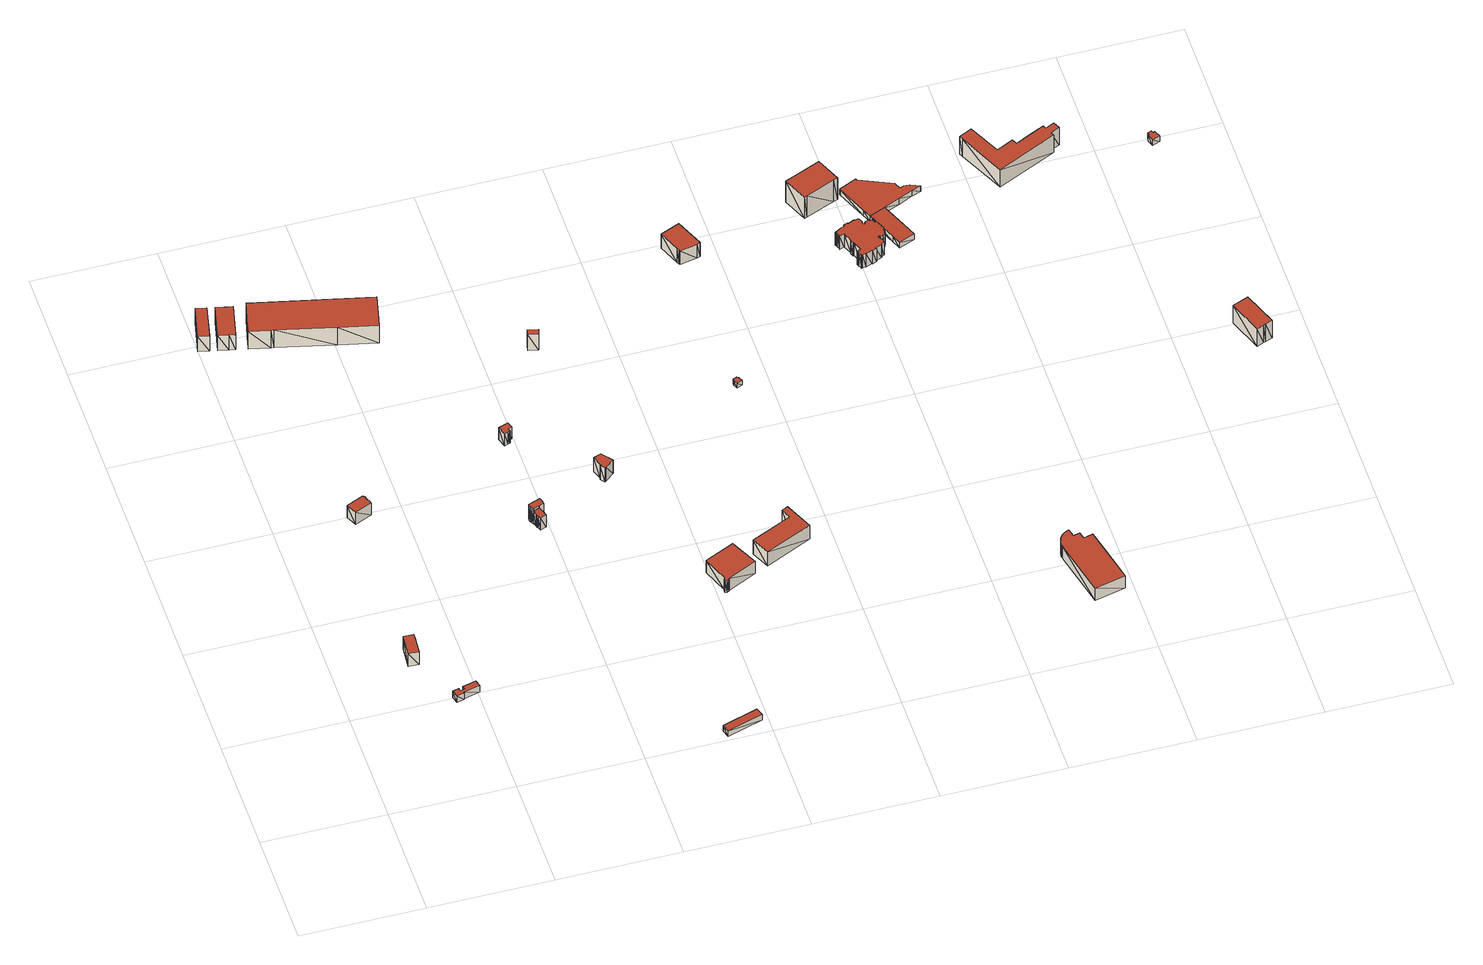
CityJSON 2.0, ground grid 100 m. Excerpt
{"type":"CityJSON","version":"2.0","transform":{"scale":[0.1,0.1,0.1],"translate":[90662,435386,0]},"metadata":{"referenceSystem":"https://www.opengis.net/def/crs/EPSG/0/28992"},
"CityObjects":{
"building1":{"type":"Building","attributes":{"+height_valid":1,"+groundHeight":3,"measuredHeight":17,"+function":"Industry","+org_car_parking_spaces":0,"+total_area":352,"+min_car_parking_spaces":0},"geometry":[{"type":"MultiSurface","lod":"1.2","boundaries":[[[0,1,2,3,4,5]],[[6,7,8,9,10,11]],[[0,7,6]],[[0,1,7]],[[1,8,7]],[[1,2,8]],[[2,9,8]],[[2,3,9]],[[3,10,9]],[[3,4,10]],[[4,11,10]],[[4,5,11]],[[5,6,11]],[[5,0,6]]],"semantics":{"surfaces":[{"type":"GroundSurface"},{"type":"RoofSurface"},{"type":"WallSurface"}],"values":[0,1,2,2,2,2,2,2,2,2,2,2,2,2]}}]},
"building2":{"type":"Building","attributes":{"+height_valid":1,"+groundHeight":2,"measuredHeight":9,"+function":"Industry","+org_car_parking_spaces":47,"+total_area":102,"+min_car_parking_spaces":0},"geometry":[{"type":"MultiSurface","lod":"1.2","boundaries":[[[12,13,14,15,16,17,18,19,20,21]],[[22,23,24,25,26,27,28,29,30,31]],[[12,23,22]],[[12,13,23]],[[13,24,23]],[[13,14,24]],[[14,25,24]],[[14,15,25]],[[15,26,25]],[[15,16,26]],[[16,27,26]],[[16,17,27]],[[17,28,27]],[[17,18,28]],[[18,29,28]],[[18,19,29]],[[19,30,29]],[[19,20,30]],[[20,31,30]],[[20,21,31]],[[21,22,31]],[[21,12,22]]],"semantics":{"surfaces":[{"type":"GroundSurface"},{"type":"RoofSurface"},{"type":"WallSurface"}],"values":[0,1,2,2,2,2,2,2,2,2,2,2,2,2,2,2,2,2,2,2,2,2]}}]},
"building3":{"type":"Building","attributes":{"+height_valid":1,"+groundHeight":0,"measuredHeight":13,"+function":"Office","+org_car_parking_spaces":20,"+total_area":2107,"+min_car_parking_spaces":21},"geometry":[{"type":"MultiSurface","lod":"1.2","boundaries":[[[32,33,34,35,36,37,38,39,40,41,42,43]],[[44,45,46,47,48,49,50,51,52,53,54,55]],[[32,45,44]],[[32,33,45]],[[33,46,45]],[[33,34,46]],[[34,47,46]],[[34,35,47]],[[35,48,47]],[[35,36,48]],[[36,49,48]],[[36,37,49]],[[37,50,49]],[[37,38,50]],[[38,51,50]],[[38,39,51]],[[39,52,51]],[[39,40,52]],[[40,53,52]],[[40,41,53]],[[41,54,53]],[[41,42,54]],[[42,55,54]],[[42,43,55]],[[43,44,55]],[[43,32,44]]],"semantics":{"surfaces":[{"type":"GroundSurface"},{"type":"RoofSurface"},{"type":"WallSurface"}],"values":[0,1,2,2,2,2,2,2,2,2,2,2,2,2,2,2,2,2,2,2,2,2,2,2,2,2]}}]},
"building4":{"type":"Building","attributes":{"+height_valid":1,"+groundHeight":0,"measuredHeight":16,"+function":"Industry","+org_car_parking_spaces":8,"+total_area":631,"+min_car_parking_spaces":8},"geometry":[{"type":"MultiSurface","lod":"1.2","boundaries":[[[56,57,58,59]],[[60,61,62,63]],[[56,61,60]],[[56,57,61]],[[57,62,61]],[[57,58,62]],[[58,63,62]],[[58,59,63]],[[59,60,63]],[[59,56,60]]],"semantics":{"surfaces":[{"type":"GroundSurface"},{"type":"RoofSurface"},{"type":"WallSurface"}],"values":[0,1,2,2,2,2,2,2,2,2]}}]},
"building5":{"type":"Building","attributes":{"+height_valid":1,"+groundHeight":0,"measuredHeight":16,"+function":"Industry","+org_car_parking_spaces":23,"+total_area":413,"+min_car_parking_spaces":0},"geometry":[{"type":"MultiSurface","lod":"1.2","boundaries":[[[64,65,66,67,68,69,70]],[[71,72,73,74,75,76,77]],[[64,72,71]],[[64,65,72]],[[65,73,72]],[[65,66,73]],[[66,74,73]],[[66,67,74]],[[67,75,74]],[[67,68,75]],[[68,76,75]],[[68,69,76]],[[69,77,76]],[[69,70,77]],[[70,71,77]],[[70,64,71]]],"semantics":{"surfaces":[{"type":"GroundSurface"},{"type":"RoofSurface"},{"type":"WallSurface"}],"values":[0,1,2,2,2,2,2,2,2,2,2,2,2,2,2,2]}}]},
"building6":{"type":"Building","attributes":{"+height_valid":1,"+groundHeight":0,"measuredHeight":19,"+function":"Office","+org_car_parking_spaces":21,"+total_area":1291,"+min_car_parking_spaces":13},"geometry":[{"type":"MultiSurface","lod":"1.2","boundaries":[[[78,79,80,81,82,83,84,85,86,87]],[[88,89,90,91,92,93,94,95,96,97]],[[78,89,88]],[[78,79,89]],[[79,90,89]],[[79,80,90]],[[80,91,90]],[[80,81,91]],[[81,92,91]],[[81,82,92]],[[82,93,92]],[[82,83,93]],[[83,94,93]],[[83,84,94]],[[84,95,94]],[[84,85,95]],[[85,96,95]],[[85,86,96]],[[86,97,96]],[[86,87,97]],[[87,88,97]],[[87,78,88]]],"semantics":{"surfaces":[{"type":"GroundSurface"},{"type":"RoofSurface"},{"type":"WallSurface"}],"values":[0,1,2,2,2,2,2,2,2,2,2,2,2,2,2,2,2,2,2,2,2,2]}}]},
"building7":{"type":"Building","attributes":{"+height_valid":1,"+groundHeight":2,"measuredHeight":15,"+function":"Industry","+org_car_parking_spaces":27,"+total_area":13,"+min_car_parking_spaces":0},"geometry":[{"type":"MultiSurface","lod":"1.2","boundaries":[[[98,99,100,101,102,103,104,105,106,107]],[[108,109,110,111,112,113,114,115,116,117]],[[98,109,108]],[[98,99,109]],[[99,110,109]],[[99,100,110]],[[100,111,110]],[[100,101,111]],[[101,112,111]],[[101,102,112]],[[102,113,112]],[[102,103,113]],[[103,114,113]],[[103,104,114]],[[104,115,114]],[[104,105,115]],[[105,116,115]],[[105,106,116]],[[106,117,116]],[[106,107,117]],[[107,108,117]],[[107,98,108]]],"semantics":{"surfaces":[{"type":"GroundSurface"},{"type":"RoofSurface"},{"type":"WallSurface"}],"values":[0,1,2,2,2,2,2,2,2,2,2,2,2,2,2,2,2,2,2,2,2,2]}}]},
"building8":{"type":"Building","attributes":{"+height_valid":1,"+groundHeight":1,"measuredHeight":17,"+function":"Industry","+org_car_parking_spaces":17,"+total_area":45,"+min_car_parking_spaces":0},"geometry":[{"type":"MultiSurface","lod":"1.2","boundaries":[[[118,119,120,121,122,123,124,125,126,127,128]],[[129,130,131,132,133,134,135,136,137,138,139]],[[118,130,129]],[[118,119,130]],[[119,131,130]],[[119,120,131]],[[120,132,131]],[[120,121,132]],[[121,133,132]],[[121,122,133]],[[122,134,133]],[[122,123,134]],[[123,135,134]],[[123,124,135]],[[124,136,135]],[[124,125,136]],[[125,137,136]],[[125,126,137]],[[126,138,137]],[[126,127,138]],[[127,139,138]],[[127,128,139]],[[128,129,139]],[[128,118,129]]],"semantics":{"surfaces":[{"type":"GroundSurface"},{"type":"RoofSurface"},{"type":"WallSurface"}],"values":[0,1,2,2,2,2,2,2,2,2,2,2,2,2,2,2,2,2,2,2,2,2,2,2]}}]},
"building9":{"type":"Building","attributes":{"+height_valid":1,"+groundHeight":3,"measuredHeight":9,"+function":"Office","+org_car_parking_spaces":37,"+total_area":365,"+min_car_parking_spaces":0},"geometry":[{"type":"MultiSurface","lod":"1.2","boundaries":[[[140,141,142,143]],[[144,145,146,147]],[[140,145,144]],[[140,141,145]],[[141,146,145]],[[141,142,146]],[[142,147,146]],[[142,143,147]],[[143,144,147]],[[143,140,144]]],"semantics":{"surfaces":[{"type":"GroundSurface"},{"type":"RoofSurface"},{"type":"WallSurface"}],"values":[0,1,2,2,2,2,2,2,2,2]}}]},
"building10":{"type":"Building","attributes":{"+height_valid":1,"+groundHeight":0,"measuredHeight":13,"+function":"Industry","+org_car_parking_spaces":10,"+total_area":237,"+min_car_parking_spaces":0},"geometry":[{"type":"MultiSurface","lod":"1.2","boundaries":[[[148,149,150,151,152,153,154,155]],[[156,157,158,159,160,161,162,163]],[[148,157,156]],[[148,149,157]],[[149,158,157]],[[149,150,158]],[[150,159,158]],[[150,151,159]],[[151,160,159]],[[151,152,160]],[[152,161,160]],[[152,153,161]],[[153,162,161]],[[153,154,162]],[[154,163,162]],[[154,155,163]],[[155,156,163]],[[155,148,156]]],"semantics":{"surfaces":[{"type":"GroundSurface"},{"type":"RoofSurface"},{"type":"WallSurface"}],"values":[0,1,2,2,2,2,2,2,2,2,2,2,2,2,2,2,2,2]}}]},
"building11":{"type":"Building","attributes":{"+height_valid":1,"+groundHeight":1,"measuredHeight":16,"+function":"Industry","+org_car_parking_spaces":13,"+total_area":71,"+min_car_parking_spaces":0},"geometry":[{"type":"MultiSurface","lod":"1.2","boundaries":[[[164,165,166,167,168,169,170,171]],[[172,173,174,175,176,177,178,179]],[[164,173,172]],[[164,165,173]],[[165,174,173]],[[165,166,174]],[[166,175,174]],[[166,167,175]],[[167,176,175]],[[167,168,176]],[[168,177,176]],[[168,169,177]],[[169,178,177]],[[169,170,178]],[[170,179,178]],[[170,171,179]],[[171,172,179]],[[171,164,172]]],"semantics":{"surfaces":[{"type":"GroundSurface"},{"type":"RoofSurface"},{"type":"WallSurface"}],"values":[0,1,2,2,2,2,2,2,2,2,2,2,2,2,2,2,2,2]}}]},
"building12":{"type":"Building","attributes":{"+height_valid":1,"+groundHeight":3,"measuredHeight":16,"+function":"Industry","+org_car_parking_spaces":13,"+total_area":2374,"+min_car_parking_spaces":28},"geometry":[{"type":"MultiSurface","lod":"1.2","boundaries":[[[180,181,182,183,184,185,186,187,188]],[[189,190,191,192,193,194,195,196,197]],[[180,190,189]],[[180,181,190]],[[181,191,190]],[[181,182,191]],[[182,192,191]],[[182,183,192]],[[183,193,192]],[[183,184,193]],[[184,194,193]],[[184,185,194]],[[185,195,194]],[[185,186,195]],[[186,196,195]],[[186,187,196]],[[187,197,196]],[[187,188,197]],[[188,189,197]],[[188,180,189]]],"semantics":{"surfaces":[{"type":"GroundSurface"},{"type":"RoofSurface"},{"type":"WallSurface"}],"values":[0,1,2,2,2,2,2,2,2,2,2,2,2,2,2,2,2,2,2,2]}}]},
"building13":{"type":"Building","attributes":{"+height_valid":1,"+groundHeight":0,"measuredHeight":17,"+function":"Industry","+org_car_parking_spaces":22,"+total_area":30,"+min_car_parking_spaces":0},"geometry":[{"type":"MultiSurface","lod":"1.2","boundaries":[[[198,199,200,201,202]],[[203,204,205,206,207]],[[198,204,203]],[[198,199,204]],[[199,205,204]],[[199,200,205]],[[200,206,205]],[[200,201,206]],[[201,207,206]],[[201,202,207]],[[202,203,207]],[[202,198,203]]],"semantics":{"surfaces":[{"type":"GroundSurface"},{"type":"RoofSurface"},{"type":"WallSurface"}],"values":[0,1,2,2,2,2,2,2,2,2,2,2]}}]},
"building14":{"type":"Building","attributes":{"+height_valid":1,"+groundHeight":3,"measuredHeight":18,"+function":"Office","+org_car_parking_spaces":49,"+total_area":2838,"+min_car_parking_spaces":28},"geometry":[{"type":"MultiSurface","lod":"1.2","boundaries":[[[208,209,210,211,212,213,214]],[[215,216,217,218,219,220,221]],[[208,216,215]],[[208,209,216]],[[209,217,216]],[[209,210,217]],[[210,218,217]],[[210,211,218]],[[211,219,218]],[[211,212,219]],[[212,220,219]],[[212,213,220]],[[213,221,220]],[[213,214,221]],[[214,215,221]],[[214,208,215]]],"semantics":{"surfaces":[{"type":"GroundSurface"},{"type":"RoofSurface"},{"type":"WallSurface"}],"values":[0,1,2,2,2,2,2,2,2,2,2,2,2,2,2,2]}}]},
"building15":{"type":"Building","attributes":{"+height_valid":1,"+groundHeight":3,"measuredHeight":8,"+function":"Industry","+org_car_parking_spaces":25,"+total_area":20,"+min_car_parking_spaces":0},"geometry":[{"type":"MultiSurface","lod":"1.2","boundaries":[[[222,223,224,225,226,227,228,229]],[[230,231,232,233,234,235,236,237]],[[222,231,230]],[[222,223,231]],[[223,232,231]],[[223,224,232]],[[224,233,232]],[[224,225,233]],[[225,234,233]],[[225,226,234]],[[226,235,234]],[[226,227,235]],[[227,236,235]],[[227,228,236]],[[228,237,236]],[[228,229,237]],[[229,230,237]],[[229,222,230]]],"semantics":{"surfaces":[{"type":"GroundSurface"},{"type":"RoofSurface"},{"type":"WallSurface"}],"values":[0,1,2,2,2,2,2,2,2,2,2,2,2,2,2,2,2,2]}}]},
"building16":{"type":"Building","attributes":{"+height_valid":1,"+groundHeight":0,"measuredHeight":15,"+function":"Industry","+org_car_parking_spaces":6,"+total_area":1383,"+min_car_parking_spaces":17},"geometry":[{"type":"MultiSurface","lod":"1.2","boundaries":[[[238,239,240,241,242,243,244]],[[245,246,247,248,249,250,251]],[[238,246,245]],[[238,239,246]],[[239,247,246]],[[239,240,247]],[[240,248,247]],[[240,241,248]],[[241,249,248]],[[241,242,249]],[[242,250,249]],[[242,243,250]],[[243,251,250]],[[243,244,251]],[[244,245,251]],[[244,238,245]]],"semantics":{"surfaces":[{"type":"GroundSurface"},{"type":"RoofSurface"},{"type":"WallSurface"}],"values":[0,1,2,2,2,2,2,2,2,2,2,2,2,2,2,2]}}]},
"building17":{"type":"Building","attributes":{"+height_valid":1,"+groundHeight":3,"measuredHeight":16,"+function":"Industry","+org_car_parking_spaces":5,"+total_area":3461,"+min_car_parking_spaces":42},"geometry":[{"type":"MultiSurface","lod":"1.2","boundaries":[[[252,253,254,255,256,257,258,259,260,261,262,263,264,265,266,267,268,269,270,271,272,273,274,275,276,277]],[[278,279,280,281,282,283,284,285,286,287,288,289,290,291,292,293,294,295,296,297,298,299,300,301,302,303]],[[252,279,278]],[[252,253,279]],[[253,280,279]],[[253,254,280]],[[254,281,280]],[[254,255,281]],[[255,282,281]],[[255,256,282]],[[256,283,282]],[[256,257,283]],[[257,284,283]],[[257,258,284]],[[258,285,284]],[[258,259,285]],[[259,286,285]],[[259,260,286]],[[260,287,286]],[[260,261,287]],[[261,288,287]],[[261,262,288]],[[262,289,288]],[[262,263,289]],[[263,290,289]],[[263,264,290]],[[264,291,290]],[[264,265,291]],[[265,292,291]],[[265,266,292]],[[266,293,292]],[[266,267,293]],[[267,294,293]],[[267,268,294]],[[268,295,294]],[[268,269,295]],[[269,296,295]],[[269,270,296]],[[270,297,296]],[[270,271,297]],[[271,298,297]],[[271,272,298]],[[272,299,298]],[[272,273,299]],[[273,300,299]],[[273,274,300]],[[274,301,300]],[[274,275,301]],[[275,302,301]],[[275,276,302]],[[276,303,302]],[[276,277,303]],[[277,278,303]],[[277,252,278]]],"semantics":{"surfaces":[{"type":"GroundSurface"},{"type":"RoofSurface"},{"type":"WallSurface"}],"values":[0,1,2,2,2,2,2,2,2,2,2,2,2,2,2,2,2,2,2,2,2,2,2,2,2,2,2,2,2,2,2,2,2,2,2,2,2,2,2,2,2,2,2,2,2,2,2,2,2,2,2,2,2,2]}}]},
"building18":{"type":"Building","attributes":{"+height_valid":1,"+groundHeight":0,"measuredHeight":23,"+function":"Industry","+org_car_parking_spaces":17,"+total_area":2915,"+min_car_parking_spaces":35},"geometry":[{"type":"MultiSurface","lod":"1.2","boundaries":[[[304,305,306,307,308,309,310,311]],[[312,313,314,315,316,317,318,319]],[[304,313,312]],[[304,305,313]],[[305,314,313]],[[305,306,314]],[[306,315,314]],[[306,307,315]],[[307,316,315]],[[307,308,316]],[[308,317,316]],[[308,309,317]],[[309,318,317]],[[309,310,318]],[[310,319,318]],[[310,311,319]],[[311,312,319]],[[311,304,312]]],"semantics":{"surfaces":[{"type":"GroundSurface"},{"type":"RoofSurface"},{"type":"WallSurface"}],"values":[0,1,2,2,2,2,2,2,2,2,2,2,2,2,2,2,2,2]}}]},
"building19":{"type":"Building","attributes":{"+height_valid":1,"+groundHeight":1,"measuredHeight":15,"+function":"Office","+org_car_parking_spaces":19,"+total_area":2212,"+min_car_parking_spaces":22},"geometry":[{"type":"MultiSurface","lod":"1.2","boundaries":[[[320,321,322,323,324,325,326,327,328,329,330,331,332,333,334,335,336,337,338,339,340,341,342,343,344,345,346,347,348,349,350,351,352,353,354,355,356,357,358,359,360,361,362,363,364,365,366,367,368,369,370,371,372,373,374,375,376,377,378,379,380,381,382,383,384,385,386,387,388,389,390,391,392,393,394,395,396,397,398,399,400,401,402,403,404,405,406]],[[407,408,409,410,411,412,413,414,415,416,417,418,419,420,421,422,423,424,425,426,427,428,429,430,431,432,433,434,435,436,437,438,439,440,441,442,443,444,445,446,447,448,449,450,451,452,453,454,455,456,457,458,459,460,461,462,463,464,465,466,467,468,469,470,471,472,473,474,475,476,477,478,479,480,481,482,483,484,485,486,487,488,489,490,491,492,493]],[[320,408,407]],[[320,321,408]],[[321,409,408]],[[321,322,409]],[[322,410,409]],[[322,323,410]],[[323,411,410]],[[323,324,411]],[[324,412,411]],[[324,325,412]],[[325,413,412]],[[325,326,413]],[[326,414,413]],[[326,327,414]],[[327,415,414]],[[327,328,415]],[[328,416,415]],[[328,329,416]],[[329,417,416]],[[329,330,417]],[[330,418,417]],[[330,331,418]],[[331,419,418]],[[331,332,419]],[[332,420,419]],[[332,333,420]],[[333,421,420]],[[333,334,421]],[[334,422,421]],[[334,335,422]],[[335,423,422]],[[335,336,423]],[[336,424,423]],[[336,337,424]],[[337,425,424]],[[337,338,425]],[[338,426,425]],[[338,339,426]],[[339,427,426]],[[339,340,427]],[[340,428,427]],[[340,341,428]],[[341,429,428]],[[341,342,429]],[[342,430,429]],[[342,343,430]],[[343,431,430]],[[343,344,431]],[[344,432,431]],[[344,345,432]],[[345,433,432]],[[345,346,433]],[[346,434,433]],[[346,347,434]],[[347,435,434]],[[347,348,435]],[[348,436,435]],[[348,349,436]],[[349,437,436]],[[349,350,437]],[[350,438,437]],[[350,351,438]],[[351,439,438]],[[351,352,439]],[[352,440,439]],[[352,353,440]],[[353,441,440]],[[353,354,441]],[[354,442,441]],[[354,355,442]],[[355,443,442]],[[355,356,443]],[[356,444,443]],[[356,357,444]],[[357,445,444]],[[357,358,445]],[[358,446,445]],[[358,359,446]],[[359,447,446]],[[359,360,447]],[[360,448,447]],[[360,361,448]],[[361,449,448]],[[361,362,449]],[[362,450,449]],[[362,363,450]],[[363,451,450]],[[363,364,451]],[[364,452,451]],[[364,365,452]],[[365,453,452]],[[365,366,453]],[[366,454,453]],[[366,367,454]],[[367,455,454]],[[367,368,455]],[[368,456,455]],[[368,369,456]],[[369,457,456]],[[369,370,457]],[[370,458,457]],[[370,371,458]],[[371,459,458]],[[371,372,459]],[[372,460,459]],[[372,373,460]],[[373,461,460]],[[373,374,461]],[[374,462,461]],[[374,375,462]],[[375,463,462]],[[375,376,463]],[[376,464,463]],[[376,377,464]],[[377,465,464]],[[377,378,465]],[[378,466,465]],[[378,379,466]],[[379,467,466]],[[379,380,467]],[[380,468,467]],[[380,381,468]],[[381,469,468]],[[381,382,469]],[[382,470,469]],[[382,383,470]],[[383,471,470]],[[383,384,471]],[[384,472,471]],[[384,385,472]],[[385,473,472]],[[385,386,473]],[[386,474,473]],[[386,387,474]],[[387,475,474]],[[387,388,475]],[[388,476,475]],[[388,389,476]],[[389,477,476]],[[389,390,477]],[[390,478,477]],[[390,391,478]],[[391,479,478]],[[391,392,479]],[[392,480,479]],[[392,393,480]],[[393,481,480]],[[393,394,481]],[[394,482,481]],[[394,395,482]],[[395,483,482]],[[395,396,483]],[[396,484,483]],[[396,397,484]],[[397,485,484]],[[397,398,485]],[[398,486,485]],[[398,399,486]],[[399,487,486]],[[399,400,487]],[[400,488,487]],[[400,401,488]],[[401,489,488]],[[401,402,489]],[[402,490,489]],[[402,403,490]],[[403,491,490]],[[403,404,491]],[[404,492,491]],[[404,405,492]],[[405,493,492]],[[405,406,493]],[[406,407,493]],[[406,320,407]]],"semantics":{"surfaces":[{"type":"GroundSurface"},{"type":"RoofSurface"},{"type":"WallSurface"}],"values":[0,1,2,2,2,2,2,2,2,2,2,2,2,2,2,2,2,2,2,2,2,2,2,2,2,2,2,2,2,2,2,2,2,2,2,2,2,2,2,2,2,2,2,2,2,2,2,2,2,2,2,2,2,2,2,2,2,2,2,2,2,2,2,2,2,2,2,2,2,2,2,2,2,2,2,2,2,2,2,2,2,2,2,2,2,2,2,2,2,2,2,2,2,2,2,2,2,2,2,2,2,2,2,2,2,2,2,2,2,2,2,2,2,2,2,2,2,2,2,2,2,2,2,2,2,2,2,2,2,2,2,2,2,2,2,2,2,2,2,2,2,2,2,2,2,2,2,2,2,2,2,2,2,2,2,2,2,2,2,2,2,2,2,2,2,2,2,2,2,2,2,2,2,2,2,2]}}]},
"building20":{"type":"Building","attributes":{"+height_valid":1,"+groundHeight":2,"measuredHeight":8,"+function":"Industry","+org_car_parking_spaces":16,"+total_area":716,"+min_car_parking_spaces":9},"geometry":[{"type":"MultiSurface","lod":"1.2","boundaries":[[[494,495,496,497,498,499,500]],[[501,502,503,504,505,506,507]],[[494,502,501]],[[494,495,502]],[[495,503,502]],[[495,496,503]],[[496,504,503]],[[496,497,504]],[[497,505,504]],[[497,498,505]],[[498,506,505]],[[498,499,506]],[[499,507,506]],[[499,500,507]],[[500,501,507]],[[500,494,501]]],"semantics":{"surfaces":[{"type":"GroundSurface"},{"type":"RoofSurface"},{"type":"WallSurface"}],"values":[0,1,2,2,2,2,2,2,2,2,2,2,2,2,2,2]}}]},
"building21":{"type":"Building","attributes":{"+height_valid":1,"+groundHeight":2,"measuredHeight":8,"+function":"Industry","+org_car_parking_spaces":29,"+total_area":1180,"+min_car_parking_spaces":14},"geometry":[{"type":"MultiSurface","lod":"1.2","boundaries":[[[508,509,510,511,512,513,514,515,516,517,518,519,500,499]],[[520,521,522,523,524,525,526,527,528,529,530,531,507,506]],[[508,521,520]],[[508,509,521]],[[509,522,521]],[[509,510,522]],[[510,523,522]],[[510,511,523]],[[511,524,523]],[[511,512,524]],[[512,525,524]],[[512,513,525]],[[513,526,525]],[[513,514,526]],[[514,527,526]],[[514,515,527]],[[515,528,527]],[[515,516,528]],[[516,529,528]],[[516,517,529]],[[517,530,529]],[[517,518,530]],[[518,531,530]],[[518,519,531]],[[519,507,531]],[[519,500,507]],[[500,506,507]],[[500,499,506]],[[499,520,506]],[[499,508,520]]],"semantics":{"surfaces":[{"type":"GroundSurface"},{"type":"RoofSurface"},{"type":"WallSurface"}],"values":[0,1,2,2,2,2,2,2,2,2,2,2,2,2,2,2,2,2,2,2,2,2,2,2,2,2,2,2,2,2]}}]},
"building22":{"type":"Building","attributes":{"+height_valid":1,"+groundHeight":1,"measuredHeight":20,"+function":"Industry","+org_car_parking_spaces":22,"+total_area":3276,"+min_car_parking_spaces":39},"geometry":[{"type":"MultiSurface","lod":"1.2","boundaries":[[[532,533,534,535,536,537,538,539,540,541,542,543,544,545]],[[546,547,548,549,550,551,552,553,554,555,556,557,558,559]],[[532,547,546]],[[532,533,547]],[[533,548,547]],[[533,534,548]],[[534,549,548]],[[534,535,549]],[[535,550,549]],[[535,536,550]],[[536,551,550]],[[536,537,551]],[[537,552,551]],[[537,538,552]],[[538,553,552]],[[538,539,553]],[[539,554,553]],[[539,540,554]],[[540,555,554]],[[540,541,555]],[[541,556,555]],[[541,542,556]],[[542,557,556]],[[542,543,557]],[[543,558,557]],[[543,544,558]],[[544,559,558]],[[544,545,559]],[[545,546,559]],[[545,532,546]]],"semantics":{"surfaces":[{"type":"GroundSurface"},{"type":"RoofSurface"},{"type":"WallSurface"}],"values":[0,1,2,2,2,2,2,2,2,2,2,2,2,2,2,2,2,2,2,2,2,2,2,2,2,2,2,2,2,2]}}]},
"building23":{"type":"Building","attributes":{"+height_valid":1,"+groundHeight":0,"measuredHeight":19,"+function":"Office","+org_car_parking_spaces":20,"+total_area":2029,"+min_car_parking_spaces":20},"geometry":[{"type":"MultiSurface","lod":"1.2","boundaries":[[[560,561,562,563,564,565]],[[566,567,568,569,570,571]],[[560,567,566]],[[560,561,567]],[[561,568,567]],[[561,562,568]],[[562,569,568]],[[562,563,569]],[[563,570,569]],[[563,564,570]],[[564,571,570]],[[564,565,571]],[[565,566,571]],[[565,560,566]]],"semantics":{"surfaces":[{"type":"GroundSurface"},{"type":"RoofSurface"},{"type":"WallSurface"}],"values":[0,1,2,2,2,2,2,2,2,2,2,2,2,2]}}]},
"building24":{"type":"Building","attributes":{"+height_valid":1,"+groundHeight":3,"measuredHeight":9,"+function":"Industry","+org_car_parking_spaces":1,"+total_area":23,"+min_car_parking_spaces":0},"geometry":[{"type":"MultiSurface","lod":"1.2","boundaries":[[[572,573,574,575,576,577,578,579]],[[580,581,582,583,584,585,586,587]],[[572,581,580]],[[572,573,581]],[[573,582,581]],[[573,574,582]],[[574,583,582]],[[574,575,583]],[[575,584,583]],[[575,576,584]],[[576,585,584]],[[576,577,585]],[[577,586,585]],[[577,578,586]],[[578,587,586]],[[578,579,587]],[[579,580,587]],[[579,572,580]]],"semantics":{"surfaces":[{"type":"GroundSurface"},{"type":"RoofSurface"},{"type":"WallSurface"}],"values":[0,1,2,2,2,2,2,2,2,2,2,2,2,2,2,2,2,2]}}]}
},
"vertices":[
[585,1563,30],[666,1557,30],[662,1499,30],[659,1460,30],[653,1377,30],[570,1384,30],[585,1563,170],[666,1557,170],[662,1499,170],[659,1460,170],[653,1377,170],[570,1384,170],
[1007,990,20],[874,953,20],[875,950,20],[815,934,20],[799,990,20],[847,1003,20],[854,978,20],[893,988,20],[885,1014,20],[992,1042,20],[1007,990,90],[874,953,90],[875,950,90],[815,934,90],[799,990,90],[847,1003,90],[854,978,90],[893,988,90],[885,1014,90],[992,1042,90],
[755,2994,0],[754,2984,0],[758,2975,0],[620,2915,0],[581,3005,0],[720,3065,0],[722,3059,0],[730,3053,0],[736,3040,0],[735,3030,0],[742,3013,0],[750,3007,0],[755,2994,130],[754,2984,130],[758,2975,130],[620,2915,130],[581,3005,130],[720,3065,130],[722,3059,130],[730,3053,130],[736,3040,130],[735,3030,130],[742,3013,130],[750,3007,130],
[66,5237,0],[150,5218,0],[86,4935,0],[1,4955,0],[66,5237,160],[150,5218,160],[86,4935,160],[1,4955,160],
[212,5203,0],[343,5174,0],[343,5173,0],[316,5056,0],[277,4892,0],[229,4902,0],[146,4921,0],[212,5203,160],[343,5174,160],[343,5173,160],[316,5056,160],[277,4892,160],[229,4902,160],[146,4921,160],
[438,5152,0],[1388,4933,0],[1324,4650,0],[1019,4720,0],[558,4827,0],[535,4832,0],[369,4870,0],[380,4916,0],[379,4916,0],[382,4924,0],[438,5152,190],[1388,4933,190],[1324,4650,190],[1019,4720,190],[558,4827,190],[535,4832,190],[369,4870,190],[380,4916,190],[379,4916,190],[382,4924,190],
[1941,2550,20],[1964,2487,20],[1963,2486,20],[1970,2465,20],[1921,2446,20],[1911,2475,20],[1904,2481,20],[1898,2495,20],[1900,2505,20],[1890,2532,20],[1941,2550,150],[1964,2487,150],[1963,2486,150],[1970,2465,150],[1921,2446,150],[1911,2475,150],[1904,2481,150],[1898,2495,150],[1900,2505,150],[1890,2532,150],
[1869,2589,10],[1966,2624,10],[1979,2587,10],[1973,2584,10],[1980,2564,10],[1941,2550,10],[1890,2532,10],[1882,2552,10],[1875,2558,10],[1869,2573,10],[1871,2582,10],[1869,2589,170],[1966,2624,170],[1979,2587,170],[1973,2584,170],[1980,2564,170],[1941,2550,170],[1890,2532,170],[1882,2552,170],[1875,2558,170],[1869,2573,170],[1871,2582,170],
[2941,98,30],[2651,8,30],[2631,73,30],[2920,164,30],[2941,98,90],[2651,8,90],[2631,73,90],[2920,164,90],
[1971,3471,0],[1987,3421,0],[1956,3409,0],[1964,3386,0],[1960,3383,0],[1946,3379,0],[1917,3369,0],[1891,3443,0],[1971,3471,130],[1987,3421,130],[1956,3409,130],[1964,3386,130],[1960,3383,130],[1946,3379,130],[1917,3369,130],[1891,3443,130],
[2535,2941,10],[2606,2855,10],[2534,2796,10],[2526,2790,10],[2498,2825,10],[2505,2831,10],[2502,2838,10],[2473,2918,10],[2535,2941,160],[2606,2855,160],[2534,2796,160],[2526,2790,160],[2498,2825,160],[2505,2831,160],[2502,2838,160],[2473,2918,160],
[3215,1777,30],[3324,1550,30],[3087,1443,30],[3082,1432,30],[3069,1426,30],[3055,1432,30],[3050,1445,30],[3055,1457,30],[2977,1669,30],[3215,1777,160],[3324,1550,160],[3087,1443,160],[3082,1432,160],[3069,1426,160],[3055,1432,160],[3050,1445,160],[3055,1457,160],[2977,1669,160],
[2373,4307,0],[2455,4288,0],[2451,4269,0],[2443,4239,0],[2362,4258,0],[2373,4307,170],[2455,4288,170],[2451,4269,170],[2443,4239,170],[2362,4258,170],
[3366,1749,30],[3695,1900,30],[3660,1979,30],[3711,2003,30],[3718,1986,30],[3813,1773,30],[3435,1601,30],[3366,1749,180],[3695,1900,180],[3660,1979,180],[3711,2003,180],[3718,1986,180],[3813,1773,180],[3435,1601,180],
[3784,3429,30],[3740,3410,30],[3724,3447,30],[3729,3449,30],[3723,3463,30],[3756,3477,30],[3762,3464,30],[3767,3466,30],[3784,3429,80],[3740,3410,80],[3724,3447,80],[3729,3449,80],[3723,3463,80],[3756,3477,80],[3762,3464,80],[3767,3466,80],
[3773,5043,0],[3870,4812,0],[3845,4801,0],[3703,4773,0],[3700,4781,0],[3691,4802,0],[3618,4978,0],[3773,5043,150],[3870,4812,150],[3845,4801,150],[3703,4773,150],[3700,4781,150],[3691,4802,150],[3618,4978,150],
[5859,908,30],[5926,618,30],[5675,561,30],[5566,1040,30],[5563,1052,30],[5562,1063,30],[5562,1075,30],[5563,1086,30],[5565,1098,30],[5569,1109,30],[5573,1120,30],[5578,1130,30],[5584,1140,30],[5590,1148,30],[5597,1155,30],[5604,1162,30],[5612,1169,30],[5621,1174,30],[5629,1179,30],[5639,1184,30],[5648,1187,30],[5658,1190,30],[5673,1125,30],[5726,1137,30],[5739,1081,30],[5816,1098,30],[5859,908,160],[5926,618,160],[5675,561,160],[5566,1040,160],[5563,1052,160],[5562,1063,160],[5562,1075,160],[5563,1086,160],[5565,1098,160],[5569,1109,160],[5573,1120,160],[5578,1130,160],[5584,1140,160],[5590,1148,160],[5597,1155,160],[5604,1162,160],[5612,1169,160],[5621,1174,160],[5629,1179,160],[5639,1184,160],[5648,1187,160],[5658,1190,160],[5673,1125,160],[5726,1137,160],[5739,1081,160],[5816,1098,160],
[4937,5282,0],[5021,5078,0],[4989,5065,0],[4752,4967,0],[4730,4957,0],[4643,5160,0],[4712,5188,0],[4845,5244,0],[4937,5282,230],[5021,5078,230],[4989,5065,230],[4752,4967,230],[4730,4957,230],[4643,5160,230],[4712,5188,230],[4845,5244,230],
[5066,4706,10],[5069,4707,10],[5071,4700,10],[5074,4701,10],[5085,4685,10],[5089,4665,10],[5087,4664,10],[5097,4639,10],[5105,4643,10],[5104,4646,10],[5110,4648,10],[5106,4657,10],[5122,4668,10],[5143,4672,10],[5146,4663,10],[5151,4665,10],[5153,4663,10],[5163,4667,10],[5166,4660,10],[5169,4661,10],[5179,4639,10],[5189,4643,10],[5201,4629,10],[5203,4613,10],[5213,4600,10],[5215,4583,10],[5226,4570,10],[5227,4552,10],[5217,4548,10],[5227,4526,10],[5224,4524,10],[5226,4517,10],[5215,4513,10],[5217,4510,10],[5212,4508,10],[5215,4499,10],[5198,4487,10],[5178,4483,10],[5175,4492,10],[5170,4490,10],[5168,4493,10],[5160,4489,10],[5171,4464,10],[5172,4465,10],[5184,4449,10],[5188,4429,10],[5186,4428,10],[5189,4421,10],[5161,4406,10],[5162,4402,10],[5161,4401,10],[5111,4380,10],[5114,4373,10],[5081,4359,10],[5078,4366,10],[5026,4344,10],[5025,4348,10],[4997,4341,10],[4987,4337,10],[4984,4344,10],[4989,4346,10],[4977,4362,10],[4974,4381,10],[4969,4379,10],[4966,4387,10],[5001,4405,10],[4970,4479,10],[4963,4478,10],[4951,4506,10],[4957,4510,10],[4925,4585,10],[4888,4573,10],[4885,4580,10],[4890,4582,10],[4878,4598,10],[4874,4618,10],[4870,4616,10],[4867,4623,10],[4877,4627,10],[4902,4641,10],[4900,4645,10],[4952,4667,10],[4949,4674,10],[4982,4687,10],[4984,4680,10],[5036,4702,10],[5038,4698,10],[5066,4706,150],[5069,4707,150],[5071,4700,150],[5074,4701,150],[5085,4685,150],[5089,4665,150],[5087,4664,150],[5097,4639,150],[5105,4643,150],[5104,4646,150],[5110,4648,150],[5106,4657,150],[5122,4668,150],[5143,4672,150],[5146,4663,150],[5151,4665,150],[5153,4663,150],[5163,4667,150],[5166,4660,150],[5169,4661,150],[5179,4639,150],[5189,4643,150],[5201,4629,150],[5203,4613,150],[5213,4600,150],[5215,4583,150],[5226,4570,150],[5227,4552,150],[5217,4548,150],[5227,4526,150],[5224,4524,150],[5226,4517,150],[5215,4513,150],[5217,4510,150],[5212,4508,150],[5215,4499,150],[5198,4487,150],[5178,4483,150],[5175,4492,150],[5170,4490,150],[5168,4493,150],[5160,4489,150],[5171,4464,150],[5172,4465,150],[5184,4449,150],[5188,4429,150],[5186,4428,150],[5189,4421,150],[5161,4406,150],[5162,4402,150],[5161,4401,150],[5111,4380,150],[5114,4373,150],[5081,4359,150],[5078,4366,150],[5026,4344,150],[5025,4348,150],[4997,4341,150],[4987,4337,150],[4984,4344,150],[4989,4346,150],[4977,4362,150],[4974,4381,150],[4969,4379,150],[4966,4387,150],[5001,4405,150],[4970,4479,150],[4963,4478,150],[4951,4506,150],[4957,4510,150],[4925,4585,150],[4888,4573,150],[4885,4580,150],[4890,4582,150],[4878,4598,150],[4874,4618,150],[4870,4616,150],[4867,4623,150],[4877,4627,150],[4902,4641,150],[4900,4645,150],[4952,4667,150],[4949,4674,150],[4982,4687,150],[4984,4680,150],[5036,4702,150],[5038,4698,150],
[5399,4614,20],[5446,4502,20],[5318,4448,20],[5289,4519,20],[5182,4771,20],[5184,4772,20],[5311,4825,20],[5399,4614,80],[5446,4502,80],[5318,4448,80],[5289,4519,80],[5182,4771,80],[5184,4772,80],[5311,4825,80],
[5152,4846,20],[5051,5090,20],[5046,5102,20],[5188,5166,20],[5194,5154,20],[5456,5039,20],[5478,4985,20],[5510,4995,20],[5557,4993,20],[5632,4959,20],[5560,4929,20],[5441,4879,20],[5152,4846,80],[5051,5090,80],[5046,5102,80],[5188,5166,80],[5194,5154,80],[5456,5039,80],[5478,4985,80],[5510,4995,80],[5557,4993,80],[5632,4959,80],[5560,4929,80],[5441,4879,80],
[6532,5119,10],[6651,5175,10],[6663,5149,10],[6736,5183,10],[6762,5127,10],[6689,5093,10],[6702,5067,10],[6218,4838,10],[6038,5219,10],[6023,5251,10],[6131,5303,10],[6255,5040,10],[6390,5104,10],[6411,5062,10],[6532,5119,200],[6651,5175,200],[6663,5149,200],[6736,5183,200],[6762,5127,200],[6689,5093,200],[6702,5067,200],[6218,4838,200],[6038,5219,200],[6023,5251,200],[6131,5303,200],[6255,5040,200],[6390,5104,200],[6411,5062,200],
[7615,3067,0],[7720,2784,0],[7664,2763,0],[7645,2756,0],[7588,2735,0],[7484,3017,0],[7615,3067,190],[7720,2784,190],[7664,2763,190],[7645,2756,190],[7588,2735,190],[7484,3017,190],
[7464,4981,30],[7486,4928,30],[7424,4902,30],[7403,4956,30],[7415,4962,30],[7407,4983,30],[7441,4997,30],[7450,4975,30],[7464,4981,90],[7486,4928,90],[7424,4902,90],[7403,4956,90],[7415,4962,90],[7407,4983,90],[7441,4997,90],[7450,4975,90]
]}
